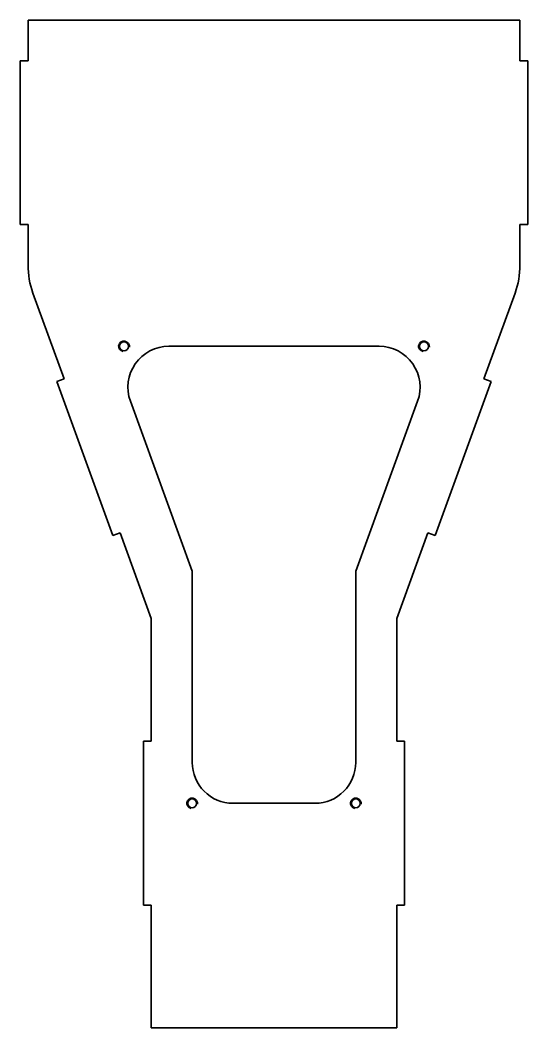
# Model space of a CAD drawing. Header units: inches. Extents: x 0 to 186, y 0 to 369.
import ezdxf

# ---------------------------------------------------------------- set-up
doc = ezdxf.new("R2010")
doc.units = ezdxf.units.IN
doc.header["$MEASUREMENT"] = 0
doc.layers.add('SIMUMAK Visible (ISO)', color=7, linetype='Continuous', lineweight=35)
doc.layers.add('SIMUMAK Visible Narrow (ISO)', color=7, linetype='Continuous', lineweight=25)

# ---------------------------------------------------------------- blocks, each defined once
blk = doc.blocks.new('CDR-IN-V029-CFTC002_Sheet_3_CDR-IN-V029-CFTC002')
at = {"layer": 'SIMUMAK Visible (ISO)'}
for p, q in [((-90.2, 184.59), (90.2, 184.59)), ((-90.2, 169.74), (-90.2, 184.59)), ((90.2, 184.59), (90.2, 169.74)), ((-90.2, 169.74), (-93.1, 169.74)), ((-93.1, 169.74), (-93.1, 109.74)), ((93.1, 169.74), (90.2, 169.74)), ((93.1, 109.74), (93.1, 169.74)), ((-93.1, 109.74), (-90.2, 109.74)), ((-90.2, 94.88), (-90.2, 109.74)), ((90.2, 109.74), (90.2, 94.88)), ((90.2, 109.74), (93.1, 109.74)), ((-76.96, 53.21), (-88.39, 84.62)), ((88.39, 84.62), (76.96, 53.21)), ((-38.58, 65.1), (38.58, 65.1)), ((-76.96, 53.21), (-79.68, 52.21)), ((-79.68, 52.21), (-59.16, -4.17)), ((59.16, -4.17), (79.68, 52.21)), ((79.68, 52.21), (76.96, 53.21)), ((-30, -17.33), (-52.67, 44.96)), ((52.67, 44.96), (30, -17.33)), ((-59.16, -4.17), (-56.43, -3.18)), ((-45, -34.59), (-56.43, -3.18)), ((56.43, -3.18), (45, -34.59)), ((56.43, -3.18), (59.16, -4.17)), ((-30, -87.33), (-30, -17.33)), ((30, -17.33), (30, -87.33)), ((-45, -79.59), (-45, -34.59)), ((45, -34.59), (45, -79.59)), ((-45, -79.59), (-47.9, -79.59)), ((-47.9, -79.59), (-47.9, -139.59)), ((47.9, -79.59), (45, -79.59)), ((47.9, -139.59), (47.9, -79.59)), ((15, -102.33), (-15, -102.33)), ((-47.9, -139.59), (-45, -139.59)), ((-45, -184.59), (-45, -139.59)), ((45, -139.59), (45, -184.59)), ((45, -139.59), (47.9, -139.59)), ((45, -184.59), (-45, -184.59))]:
    blk.add_line(p, q, dxfattribs=at)
for centre in [(-55, 65.1), (55, 65.1), (-30, -102.33), (30, -102.33)]:
    blk.add_circle(centre, 1.62, dxfattribs=at)
at = {"layer": 'SIMUMAK Visible (ISO)', "extrusion": (0, 0, -1)}
for centre, start, end in [((60.2, 94.88), 340, 360), ((-60.2, 94.88), 180, 200)]:
    blk.add_arc(centre, 30, start, end, dxfattribs=at)
at = {"layer": 'SIMUMAK Visible (ISO)'}
for centre, start, end in [((-38.58, 50.1), 90, 200), ((38.58, 50.1), 340, 90), ((-15, -87.33), 180, 270), ((15, -87.33), 270, 0)]:
    blk.add_arc(centre, 15, start, end, dxfattribs=at)
at = {"layer": 'SIMUMAK Visible Narrow (ISO)', "extrusion": (0, 0, -1)}
for centre in [(55, 65.1), (-55, 65.1), (30, -102.33), (-30, -102.33)]:
    blk.add_arc(centre, 2, 280, 190, dxfattribs=at)

msp = doc.modelspace()

# ---------------------------------------------------------------- block references
msp.add_blockref('CDR-IN-V029-CFTC002_Sheet_3_CDR-IN-V029-CFTC002', (93.1, 184.59))

doc.saveas('drawing.dxf')
